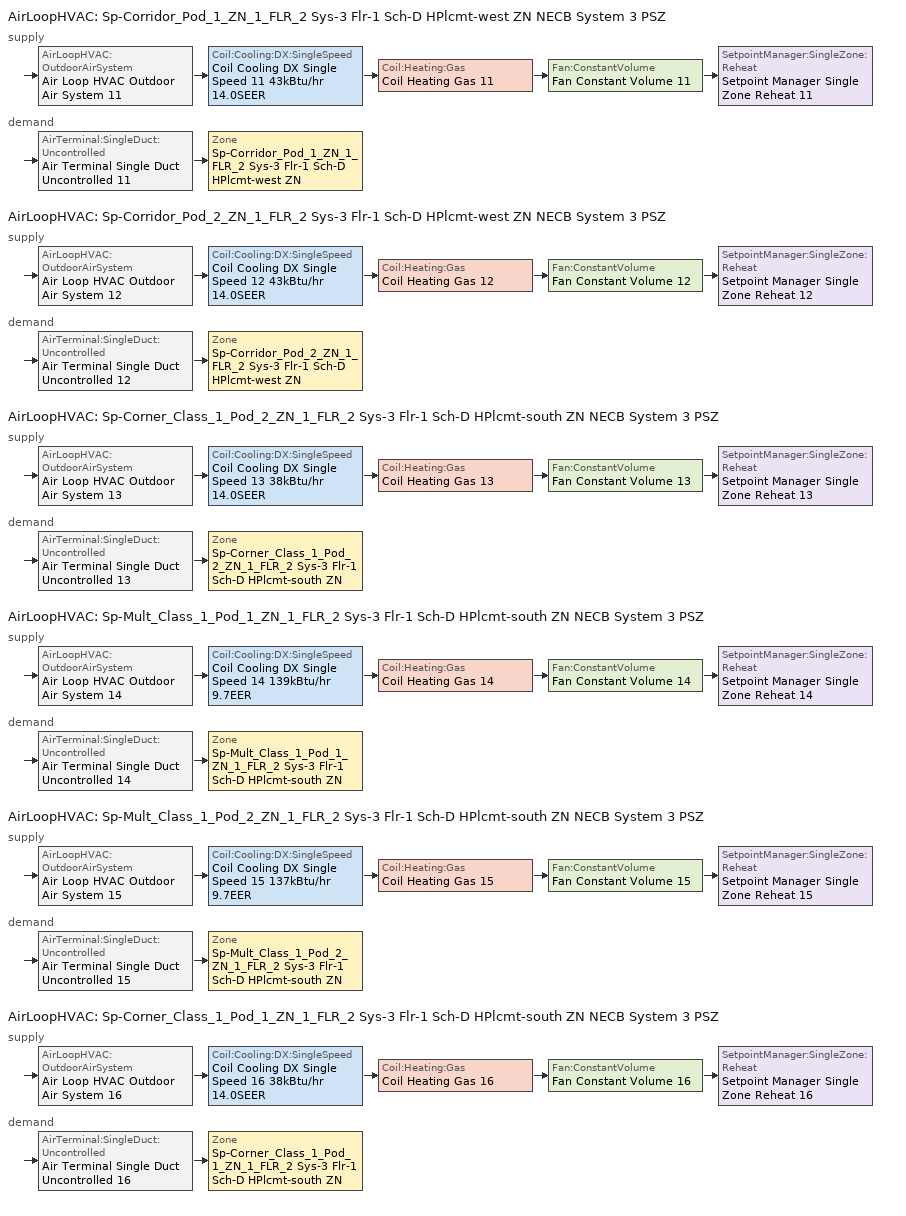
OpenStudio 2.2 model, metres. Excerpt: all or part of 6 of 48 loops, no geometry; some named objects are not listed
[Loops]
AirLoopHVAC 'Sp-Corridor_Pod_1_ZN_1_FLR_2 Sys-3 Flr-1 Sch-D HPlcmt-west ZN NECB System 3 PSZ'
 supply: AirLoopHVAC:OutdoorAirSystem 'Air Loop HVAC Outdoor Air System 11' > Coil:Cooling:DX:SingleSpeed 'Coil Cooling DX Single Speed 11 43kBtu/hr 14.0SEER' > Coil:Heating:Gas 'Coil Heating Gas 11' > Fan:ConstantVolume 'Fan Constant Volume 11' > SetpointManager:SingleZone:Reheat 'Setpoint Manager Single Zone Reheat 11'
 demand: AirTerminal:SingleDuct:Uncontrolled 'Air Terminal Single Duct Uncontrolled 11' > Zone 'Sp-Corridor_Pod_1_ZN_1_FLR_2 Sys-3 Flr-1 Sch-D HPlcmt-west ZN'
AirLoopHVAC 'Sp-Corridor_Pod_2_ZN_1_FLR_2 Sys-3 Flr-1 Sch-D HPlcmt-west ZN NECB System 3 PSZ'
 supply: AirLoopHVAC:OutdoorAirSystem 'Air Loop HVAC Outdoor Air System 12' > Coil:Cooling:DX:SingleSpeed 'Coil Cooling DX Single Speed 12 43kBtu/hr 14.0SEER' > Coil:Heating:Gas 'Coil Heating Gas 12' > Fan:ConstantVolume 'Fan Constant Volume 12' > SetpointManager:SingleZone:Reheat 'Setpoint Manager Single Zone Reheat 12'
 demand: AirTerminal:SingleDuct:Uncontrolled 'Air Terminal Single Duct Uncontrolled 12' > Zone 'Sp-Corridor_Pod_2_ZN_1_FLR_2 Sys-3 Flr-1 Sch-D HPlcmt-west ZN'
AirLoopHVAC 'Sp-Corner_Class_1_Pod_2_ZN_1_FLR_2 Sys-3 Flr-1 Sch-D HPlcmt-south ZN NECB System 3 PSZ'
 supply: AirLoopHVAC:OutdoorAirSystem 'Air Loop HVAC Outdoor Air System 13' > Coil:Cooling:DX:SingleSpeed 'Coil Cooling DX Single Speed 13 38kBtu/hr 14.0SEER' > Coil:Heating:Gas 'Coil Heating Gas 13' > Fan:ConstantVolume 'Fan Constant Volume 13' > SetpointManager:SingleZone:Reheat 'Setpoint Manager Single Zone Reheat 13'
 demand: AirTerminal:SingleDuct:Uncontrolled 'Air Terminal Single Duct Uncontrolled 13' > Zone 'Sp-Corner_Class_1_Pod_2_ZN_1_FLR_2 Sys-3 Flr-1 Sch-D HPlcmt-south ZN'
AirLoopHVAC 'Sp-Mult_Class_1_Pod_1_ZN_1_FLR_2 Sys-3 Flr-1 Sch-D HPlcmt-south ZN NECB System 3 PSZ'
 supply: AirLoopHVAC:OutdoorAirSystem 'Air Loop HVAC Outdoor Air System 14' > Coil:Cooling:DX:SingleSpeed 'Coil Cooling DX Single Speed 14 139kBtu/hr 9.7EER' > Coil:Heating:Gas 'Coil Heating Gas 14' > Fan:ConstantVolume 'Fan Constant Volume 14' > SetpointManager:SingleZone:Reheat 'Setpoint Manager Single Zone Reheat 14'
 demand: AirTerminal:SingleDuct:Uncontrolled 'Air Terminal Single Duct Uncontrolled 14' > Zone 'Sp-Mult_Class_1_Pod_1_ZN_1_FLR_2 Sys-3 Flr-1 Sch-D HPlcmt-south ZN'
AirLoopHVAC 'Sp-Mult_Class_1_Pod_2_ZN_1_FLR_2 Sys-3 Flr-1 Sch-D HPlcmt-south ZN NECB System 3 PSZ'
 supply: AirLoopHVAC:OutdoorAirSystem 'Air Loop HVAC Outdoor Air System 15' > Coil:Cooling:DX:SingleSpeed 'Coil Cooling DX Single Speed 15 137kBtu/hr 9.7EER' > Coil:Heating:Gas 'Coil Heating Gas 15' > Fan:ConstantVolume 'Fan Constant Volume 15' > SetpointManager:SingleZone:Reheat 'Setpoint Manager Single Zone Reheat 15'
 demand: AirTerminal:SingleDuct:Uncontrolled 'Air Terminal Single Duct Uncontrolled 15' > Zone 'Sp-Mult_Class_1_Pod_2_ZN_1_FLR_2 Sys-3 Flr-1 Sch-D HPlcmt-south ZN'
AirLoopHVAC 'Sp-Corner_Class_1_Pod_1_ZN_1_FLR_2 Sys-3 Flr-1 Sch-D HPlcmt-south ZN NECB System 3 PSZ'
 supply: AirLoopHVAC:OutdoorAirSystem 'Air Loop HVAC Outdoor Air System 16' > Coil:Cooling:DX:SingleSpeed 'Coil Cooling DX Single Speed 16 38kBtu/hr 14.0SEER' > Coil:Heating:Gas 'Coil Heating Gas 16' > Fan:ConstantVolume 'Fan Constant Volume 16' > SetpointManager:SingleZone:Reheat 'Setpoint Manager Single Zone Reheat 16'
 demand: AirTerminal:SingleDuct:Uncontrolled 'Air Terminal Single Duct Uncontrolled 16' > Zone 'Sp-Corner_Class_1_Pod_1_ZN_1_FLR_2 Sys-3 Flr-1 Sch-D HPlcmt-south ZN'
[Sizing:Zone] Zone Cooling Design Supply Air Temperature Input Method=SupplyAirTemperature; Zone Cooling Design Supply Air Temperature {C}=13; Zone Cooling Design Supply Air Temperature Difference {deltaC}=11.11; Zone Heating Design Supply Air Temperature Input Method=SupplyAirTemperature; Zone Heating Design Supply Air Temperature {C}=43; Zone Heating Design Supply Air Temperature Difference {deltaC}=11.11; Zone Cooling Design Supply Air Humidity Ratio {kg-H2O/kg-air}=0.0085; Zone Heating Design Supply Air Humidity Ratio {kg-H2O/kg-air}=0.008; Zone Heating Sizing Factor=1.3; Zone Cooling Sizing Factor=1.1; Cooling Design Air Flow Method=DesignDay; Heating Design Air Flow Method=DesignDay; Account for Dedicated Outdoor Air System=No; Dedicated Outdoor Air System Control Strategy=NeutralSupplyAir; Dedicated Outdoor Air Low Setpoint Temperature for Design {C}=autosize; Dedicated Outdoor Air High Setpoint Temperature for Design {C}=autosize
Sp-Corridor_Pod_1_ZN_1_FLR_2 Sys-3 Flr-1 Sch-D HPlcmt-west ZN; Sp-Corridor_Pod_2_ZN_1_FLR_2 Sys-3 Flr-1 Sch-D HPlcmt-west ZN; Sp-Corner_Class_1_Pod_2_ZN_1_FLR_2 Sys-3 Flr-1 Sch-D HPlcmt-south ZN; Sp-Mult_Class_1_Pod_1_ZN_1_FLR_2 Sys-3 Flr-1 Sch-D HPlcmt-south ZN; Sp-Mult_Class_1_Pod_2_ZN_1_FLR_2 Sys-3 Flr-1 Sch-D HPlcmt-south ZN; Sp-Corner_Class_1_Pod_1_ZN_1_FLR_2 Sys-3 Flr-1 Sch-D HPlcmt-south ZN
[Zone equipment]
Sp-Corridor_Pod_1_ZN_1_FLR_2 Sys-3 Flr-1 Sch-D HPlcmt-west ZN: Air Terminal Single Duct Uncontrolled 11, Zone HVAC Baseboard Convective Water 11
Sp-Corridor_Pod_2_ZN_1_FLR_2 Sys-3 Flr-1 Sch-D HPlcmt-west ZN: Air Terminal Single Duct Uncontrolled 12, Zone HVAC Baseboard Convective Water 12
Sp-Corner_Class_1_Pod_2_ZN_1_FLR_2 Sys-3 Flr-1 Sch-D HPlcmt-south ZN: Air Terminal Single Duct Uncontrolled 13, Zone HVAC Baseboard Convective Water 13
Sp-Mult_Class_1_Pod_1_ZN_1_FLR_2 Sys-3 Flr-1 Sch-D HPlcmt-south ZN: Air Terminal Single Duct Uncontrolled 14, Zone HVAC Baseboard Convective Water 14
Sp-Mult_Class_1_Pod_2_ZN_1_FLR_2 Sys-3 Flr-1 Sch-D HPlcmt-south ZN: Air Terminal Single Duct Uncontrolled 15, Zone HVAC Baseboard Convective Water 15
Sp-Corner_Class_1_Pod_1_ZN_1_FLR_2 Sys-3 Flr-1 Sch-D HPlcmt-south ZN: Air Terminal Single Duct Uncontrolled 16, Zone HVAC Baseboard Convective Water 16
[AirLoopHVAC] Design Supply Air Flow Rate {m3/s}=AutoSize
Name | Availability Schedule | Availability Manager
Sp-Corridor_Pod_1_ZN_1_FLR_2 Sys-3 Flr-1 Sch-D HPlcmt-west ZN NECB System 3 PSZ | Sp-Corridor_Pod_1_ZN_1_FLR_2 Sys-3 Flr-1 Sch-D HPlcmt-west ZN NECB System 3 PSZ Occ Sch | Availability Manager Night Cycle 18
Sp-Corridor_Pod_2_ZN_1_FLR_2 Sys-3 Flr-1 Sch-D HPlcmt-west ZN NECB System 3 PSZ | Sp-Corridor_Pod_2_ZN_1_FLR_2 Sys-3 Flr-1 Sch-D HPlcmt-west ZN NECB System 3 PSZ Occ Sch | Availability Manager Night Cycle 20
Sp-Corner_Class_1_Pod_2_ZN_1_FLR_2 Sys-3 Flr-1 Sch-D HPlcmt-south ZN NECB System 3 PSZ | Sp-Corner_Class_1_Pod_2_ZN_1_FLR_2 Sys-3 Flr-1 Sch-D HPlcmt-south ZN NECB System 3 PSZ Occ Sch | Availability Manager Night Cycle 8
Sp-Mult_Class_1_Pod_1_ZN_1_FLR_2 Sys-3 Flr-1 Sch-D HPlcmt-south ZN NECB System 3 PSZ | Sp-Mult_Class_1_Pod_1_ZN_1_FLR_2 Sys-3 Flr-1 Sch-D HPlcmt-south ZN NECB System 3 PSZ Occ Sch | Availability Manager Night Cycle 33
Sp-Mult_Class_1_Pod_2_ZN_1_FLR_2 Sys-3 Flr-1 Sch-D HPlcmt-south ZN NECB System 3 PSZ | Sp-Mult_Class_1_Pod_2_ZN_1_FLR_2 Sys-3 Flr-1 Sch-D HPlcmt-south ZN NECB System 3 PSZ Occ Sch | Availability Manager Night Cycle 35
Sp-Corner_Class_1_Pod_1_ZN_1_FLR_2 Sys-3 Flr-1 Sch-D HPlcmt-south ZN NECB System 3 PSZ | Sp-Corner_Class_1_Pod_1_ZN_1_FLR_2 Sys-3 Flr-1 Sch-D HPlcmt-south ZN NECB System 3 PSZ Occ Sch | Availability Manager Night Cycle 6
[Sizing:System] Type of Load to Size On=Sensible; Design Outdoor Air Flow Rate {m3/s}=Autosize; Minimum System Air Flow Ratio=1; Preheat Design Temperature {C}=7; Preheat Design Humidity Ratio {kg-H2O/kg-Air}=0.008; Precool Design Temperature {C}=13; Precool Design Humidity Ratio {kg-H2O/kg-Air}=0.008; Central Cooling Design Supply Air Temperature {C}=13; Central Heating Design Supply Air Temperature {C}=43; Sizing Option=NonCoincident; 100% Outdoor Air in Cooling=No; 100% Outdoor Air in Heating=No; Central Cooling Design Supply Air Humidity Ratio {kg-H2O/kg-Air}=0.0085; Central Heating Design Supply Air Humidity Ratio {kg-H2O/kg-Air}=0.008; Cooling Design Air Flow Method=DesignDay; Cooling Design Air Flow Rate {m3/s}=0; Heating Design Air Flow Method=DesignDay; Heating Design Air Flow Rate {m3/s}=0; System Outdoor Air Method=ZoneSum; Zone Maximum Outdoor Air Fraction=1; Cooling Supply Air Flow Rate Per Floor Area {m3/s-m2}=0.00996765; Cooling Fraction of Autosized Cooling Supply Air Flow Rate=1; Cooling Supply Air Flow Rate Per Unit Cooling Capacity {m3/s-W}=3.94755e-05; Heating Supply Air Flow Rate Per Floor Area {m3/s-m2}=0.00996765; Heating Fraction of Autosized Heating Supply Air Flow Rate=1; Heating Fraction of Autosized Cooling Supply Air Flow Rate=1; Heating Supply Air Flow Rate Per Unit Heating Capacity {m3/s-W}=3.15882e-05; Cooling Design Capacity Method=CoolingDesignCapacity; Cooling Design Capacity {W}=autosize; Cooling Design Capacity Per Floor Area {W/m2}=234.7; Fraction of Autosized Cooling Design Capacity=1; Heating Design Capacity Method=HeatingDesignCapacity; Heating Design Capacity {W}=autosize; Heating Design Capacity Per Floor Area {W/m2}=157; Fraction of Autosized Heating Design Capacity=1; Central Cooling Capacity Control Method=OnOff
Sp-Corridor_Pod_1_ZN_1_FLR_2 Sys-3 Flr-1 Sch-D HPlcmt-west ZN NECB System 3 PSZ; Sp-Corridor_Pod_2_ZN_1_FLR_2 Sys-3 Flr-1 Sch-D HPlcmt-west ZN NECB System 3 PSZ; Sp-Corner_Class_1_Pod_2_ZN_1_FLR_2 Sys-3 Flr-1 Sch-D HPlcmt-south ZN NECB System 3 PSZ; Sp-Mult_Class_1_Pod_1_ZN_1_FLR_2 Sys-3 Flr-1 Sch-D HPlcmt-south ZN NECB System 3 PSZ; Sp-Mult_Class_1_Pod_2_ZN_1_FLR_2 Sys-3 Flr-1 Sch-D HPlcmt-south ZN NECB System 3 PSZ; Sp-Corner_Class_1_Pod_1_ZN_1_FLR_2 Sys-3 Flr-1 Sch-D HPlcmt-south ZN NECB System 3 PSZ
[Fan:ConstantVolume] Availability Schedule=Always On Discrete; Fan Efficiency=0.39975; Pressure Rise {Pa}=640; Maximum Flow Rate {m3/s}=AutoSize; Motor Efficiency=0.615
Fan Constant Volume 11; Fan Constant Volume 12; Fan Constant Volume 13; Fan Constant Volume 14; Fan Constant Volume 15; Fan Constant Volume 16
[Coil:Heating:Gas] Availability Schedule=Always On Discrete; Gas Burner Efficiency=0.8; Nominal Capacity {W}=AutoSize; Parasitic Electric Load {W}=0; Parasitic Gas Load {W}=0
Coil Heating Gas 11; Coil Heating Gas 12; Coil Heating Gas 13; Coil Heating Gas 14; Coil Heating Gas 15; Coil Heating Gas 16
[Coil:Cooling:DX:SingleSpeed] Availability Schedule=Always On Discrete; Rated Total Cooling Capacity {W}=autosize; Rated Sensible Heat Ratio=autosize; Rated Air Flow Rate {m3/s}=autosize; Rated Evaporator Fan Power Per Volume Flow Rate {W/(m3/s)}=773.3; Condenser Type=AirCooled; Evaporative Condenser Effectiveness=0; Evaporative Condenser Air Flow Rate {m3/s}=Autosize; Evaporative Condenser Pump Rated Power Consumption {W}=Autosize; Crankcase Heater Capacity {W}=0; Maximum Outdoor Dry-Bulb Temperature for Crankcase Heater Operation {C}=0; Basin Heater Capacity {W/K}=0; Basin Heater Setpoint Temperature {C}=10
Name | Rated COP {W/W} | Total Cooling Capacity Function of Temperature Curve | Total Cooling Capacity Function of Flow Fraction Curve | Energy Input Ratio Function of Temperature Curve | Energy Input Ratio Function of Flow Fraction Curve | Part Load Fraction Correlation Curve
Coil Cooling DX Single Speed 11 43kBtu/hr 14.0SEER | 3.8248 | DXCOOL-NECB2011-REF-CAPFT 2 | DXCOOL-NECB2011-REF-CAPFFLOW 2 | DXCOOL-NECB2011-REF-COOLEIRFT 2 | DXCOOL-NECB2011-REF-COOLEIRFFLOW 2 | DXCOOL-NECB2011-REF-COOLPLFFPLR 2
Coil Cooling DX Single Speed 12 43kBtu/hr 14.0SEER | 3.8248 | DXCOOL-NECB2011-REF-CAPFT 3 | DXCOOL-NECB2011-REF-CAPFFLOW 3 | DXCOOL-NECB2011-REF-COOLEIRFT 3 | DXCOOL-NECB2011-REF-COOLEIRFFLOW 3 | DXCOOL-NECB2011-REF-COOLPLFFPLR 3
Coil Cooling DX Single Speed 13 38kBtu/hr 14.0SEER | 3.8248 | DXCOOL-NECB2011-REF-CAPFT 4 | DXCOOL-NECB2011-REF-CAPFFLOW 4 | DXCOOL-NECB2011-REF-COOLEIRFT 4 | DXCOOL-NECB2011-REF-COOLEIRFFLOW 4 | DXCOOL-NECB2011-REF-COOLPLFFPLR 4
Coil Cooling DX Single Speed 14 139kBtu/hr 9.7EER | 3.38424 | DXCOOL-NECB2011-REF-CAPFT 5 | DXCOOL-NECB2011-REF-CAPFFLOW 5 | DXCOOL-NECB2011-REF-COOLEIRFT 5 | DXCOOL-NECB2011-REF-COOLEIRFFLOW 5 | DXCOOL-NECB2011-REF-COOLPLFFPLR 5
Coil Cooling DX Single Speed 15 137kBtu/hr 9.7EER | 3.38272 | DXCOOL-NECB2011-REF-CAPFT 6 | DXCOOL-NECB2011-REF-CAPFFLOW 6 | DXCOOL-NECB2011-REF-COOLEIRFT 6 | DXCOOL-NECB2011-REF-COOLEIRFFLOW 6 | DXCOOL-NECB2011-REF-COOLPLFFPLR 6
Coil Cooling DX Single Speed 16 38kBtu/hr 14.0SEER | 3.8248 | DXCOOL-NECB2011-REF-CAPFT 7 | DXCOOL-NECB2011-REF-CAPFFLOW 7 | DXCOOL-NECB2011-REF-COOLEIRFT 7 | DXCOOL-NECB2011-REF-COOLEIRFFLOW 7 | DXCOOL-NECB2011-REF-COOLPLFFPLR 7
[Controller:OutdoorAir] Minimum Outdoor Air Flow Rate {m3/s}=0; Maximum Outdoor Air Flow Rate {m3/s}=Autosize; Economizer Control Action Type=ModulateFlow; Lockout Type=NoLockout; Minimum Limit Type=FixedMinimum; High Humidity Control=No; Heat Recovery Bypass Control Type=BypassWhenWithinEconomizerLimits
Name | Economizer Control Type | Economizer Maximum Limit Dry-Bulb Temperature {C} | Economizer Maximum Limit Enthalpy {J/kg} | Economizer Minimum Limit Dry-Bulb Temperature {C} | Minimum Outdoor Air Schedule | Controller Mechanical Ventilation
Controller Outdoor Air 11 | NoEconomizer | 28 | 64000 | -100 | Sp-Corridor_Pod_1_ZN_1_FLR_2 Sys-3 Flr-1 Sch-D HPlcmt-west ZN NECB System 3 PSZ Occ Sch | Controller Mechanical Ventilation 11
Controller Outdoor Air 12 | NoEconomizer | 28 | 64000 | -100 | Sp-Corridor_Pod_2_ZN_1_FLR_2 Sys-3 Flr-1 Sch-D HPlcmt-west ZN NECB System 3 PSZ Occ Sch | Controller Mechanical Ventilation 12
Controller Outdoor Air 13 | NoEconomizer | 28 | 64000 | -100 | Sp-Corner_Class_1_Pod_2_ZN_1_FLR_2 Sys-3 Flr-1 Sch-D HPlcmt-south ZN NECB System 3 PSZ Occ Sch | Controller Mechanical Ventilation 13
Controller Outdoor Air 14 | DifferentialEnthalpy |  |  |  | Sp-Mult_Class_1_Pod_1_ZN_1_FLR_2 Sys-3 Flr-1 Sch-D HPlcmt-south ZN NECB System 3 PSZ Occ Sch | Controller Mechanical Ventilation 14
Controller Outdoor Air 15 | DifferentialEnthalpy |  |  |  | Sp-Mult_Class_1_Pod_2_ZN_1_FLR_2 Sys-3 Flr-1 Sch-D HPlcmt-south ZN NECB System 3 PSZ Occ Sch | Controller Mechanical Ventilation 15
Controller Outdoor Air 16 | NoEconomizer | 28 | 64000 | -100 | Sp-Corner_Class_1_Pod_1_ZN_1_FLR_2 Sys-3 Flr-1 Sch-D HPlcmt-south ZN NECB System 3 PSZ Occ Sch | Controller Mechanical Ventilation 16
[Controller:MechanicalVentilation] Availability Schedule=Always On Discrete; System Outdoor Air Method=ZoneSum
Controller Mechanical Ventilation 11; Controller Mechanical Ventilation 12; Controller Mechanical Ventilation 13; Controller Mechanical Ventilation 14; Controller Mechanical Ventilation 15; Controller Mechanical Ventilation 16
[AirLoopHVAC:OutdoorAirSystem]
Name | Controller
Air Loop HVAC Outdoor Air System 11 | Controller Outdoor Air 11
Air Loop HVAC Outdoor Air System 12 | Controller Outdoor Air 12
Air Loop HVAC Outdoor Air System 13 | Controller Outdoor Air 13
Air Loop HVAC Outdoor Air System 14 | Controller Outdoor Air 14
Air Loop HVAC Outdoor Air System 15 | Controller Outdoor Air 15
Air Loop HVAC Outdoor Air System 16 | Controller Outdoor Air 16
[SetpointManager:SingleZone:Reheat] Minimum Supply Air Temperature {C}=13; Maximum Supply Air Temperature {C}=43
Name | Control Zone
Setpoint Manager Single Zone Reheat 11 | Sp-Corridor_Pod_1_ZN_1_FLR_2 Sys-3 Flr-1 Sch-D HPlcmt-west ZN
Setpoint Manager Single Zone Reheat 12 | Sp-Corridor_Pod_2_ZN_1_FLR_2 Sys-3 Flr-1 Sch-D HPlcmt-west ZN
Setpoint Manager Single Zone Reheat 13 | Sp-Corner_Class_1_Pod_2_ZN_1_FLR_2 Sys-3 Flr-1 Sch-D HPlcmt-south ZN
Setpoint Manager Single Zone Reheat 14 | Sp-Mult_Class_1_Pod_1_ZN_1_FLR_2 Sys-3 Flr-1 Sch-D HPlcmt-south ZN
Setpoint Manager Single Zone Reheat 15 | Sp-Mult_Class_1_Pod_2_ZN_1_FLR_2 Sys-3 Flr-1 Sch-D HPlcmt-south ZN
Setpoint Manager Single Zone Reheat 16 | Sp-Corner_Class_1_Pod_1_ZN_1_FLR_2 Sys-3 Flr-1 Sch-D HPlcmt-south ZN
[AirTerminal:SingleDuct:Uncontrolled] Availability Schedule=Always On Discrete; Maximum Air Flow Rate {m3/s}=AutoSize
Air Terminal Single Duct Uncontrolled 11; Air Terminal Single Duct Uncontrolled 12; Air Terminal Single Duct Uncontrolled 13; Air Terminal Single Duct Uncontrolled 14; Air Terminal Single Duct Uncontrolled 15; Air Terminal Single Duct Uncontrolled 16
[AvailabilityManager:NightCycle] Control Type=CycleOnAny; Thermostat Tolerance {deltaC}=1; Cycling Run Time {s}=3600
Availability Manager Night Cycle 6; Availability Manager Night Cycle 8; Availability Manager Night Cycle 18; Availability Manager Night Cycle 20; Availability Manager Night Cycle 33; Availability Manager Night Cycle 35
[Schedule:Ruleset]
Name | Default Day Schedule | Summer Design Day Schedule | Winter Design Day Schedule
Sp-Corner_Class_1_Pod_1_ZN_1_FLR_2 Sys-3 Flr-1 Sch-D HPlcmt-south ZN NECB System 3 PSZ Occ Sch | Sp-Corner_Class_1_Pod_1_ZN_1_FLR_2 Sys-3 Flr-1 Sch-D HPlcmt-south ZN NECB System 3 PSZ Occ Sch Default | Sp-Corner_Class_1_Pod_1_ZN_1_FLR_2 Sys-3 Flr-1 Sch-D HPlcmt-south ZN NECB System 3 PSZ Occ Sch Summer Design Day | Sp-Corner_Class_1_Pod_1_ZN_1_FLR_2 Sys-3 Flr-1 Sch-D HPlcmt-south ZN NECB System 3 PSZ Occ Sch Winter Design Day
Sp-Corner_Class_1_Pod_2_ZN_1_FLR_2 Sys-3 Flr-1 Sch-D HPlcmt-south ZN NECB System 3 PSZ Occ Sch | Sp-Corner_Class_1_Pod_2_ZN_1_FLR_2 Sys-3 Flr-1 Sch-D HPlcmt-south ZN NECB System 3 PSZ Occ Sch Default | Sp-Corner_Class_1_Pod_2_ZN_1_FLR_2 Sys-3 Flr-1 Sch-D HPlcmt-south ZN NECB System 3 PSZ Occ Sch Summer Design Day | Sp-Corner_Class_1_Pod_2_ZN_1_FLR_2 Sys-3 Flr-1 Sch-D HPlcmt-south ZN NECB System 3 PSZ Occ Sch Winter Design Day
Sp-Corridor_Pod_1_ZN_1_FLR_2 Sys-3 Flr-1 Sch-D HPlcmt-west ZN NECB System 3 PSZ Occ Sch | Sp-Corridor_Pod_1_ZN_1_FLR_2 Sys-3 Flr-1 Sch-D HPlcmt-west ZN NECB System 3 PSZ Occ Sch Default | Sp-Corridor_Pod_1_ZN_1_FLR_2 Sys-3 Flr-1 Sch-D HPlcmt-west ZN NECB System 3 PSZ Occ Sch Summer Design Day | Sp-Corridor_Pod_1_ZN_1_FLR_2 Sys-3 Flr-1 Sch-D HPlcmt-west ZN NECB System 3 PSZ Occ Sch Winter Design Day
Sp-Corridor_Pod_2_ZN_1_FLR_2 Sys-3 Flr-1 Sch-D HPlcmt-west ZN NECB System 3 PSZ Occ Sch | Sp-Corridor_Pod_2_ZN_1_FLR_2 Sys-3 Flr-1 Sch-D HPlcmt-west ZN NECB System 3 PSZ Occ Sch Default | Sp-Corridor_Pod_2_ZN_1_FLR_2 Sys-3 Flr-1 Sch-D HPlcmt-west ZN NECB System 3 PSZ Occ Sch Summer Design Day | Sp-Corridor_Pod_2_ZN_1_FLR_2 Sys-3 Flr-1 Sch-D HPlcmt-west ZN NECB System 3 PSZ Occ Sch Winter Design Day
Sp-Mult_Class_1_Pod_1_ZN_1_FLR_2 Sys-3 Flr-1 Sch-D HPlcmt-south ZN NECB System 3 PSZ Occ Sch | Sp-Mult_Class_1_Pod_1_ZN_1_FLR_2 Sys-3 Flr-1 Sch-D HPlcmt-south ZN NECB System 3 PSZ Occ Sch Default | Sp-Mult_Class_1_Pod_1_ZN_1_FLR_2 Sys-3 Flr-1 Sch-D HPlcmt-south ZN NECB System 3 PSZ Occ Sch Summer Design Day | Sp-Mult_Class_1_Pod_1_ZN_1_FLR_2 Sys-3 Flr-1 Sch-D HPlcmt-south ZN NECB System 3 PSZ Occ Sch Winter Design Day
Sp-Mult_Class_1_Pod_2_ZN_1_FLR_2 Sys-3 Flr-1 Sch-D HPlcmt-south ZN NECB System 3 PSZ Occ Sch | Sp-Mult_Class_1_Pod_2_ZN_1_FLR_2 Sys-3 Flr-1 Sch-D HPlcmt-south ZN NECB System 3 PSZ Occ Sch Default | Sp-Mult_Class_1_Pod_2_ZN_1_FLR_2 Sys-3 Flr-1 Sch-D HPlcmt-south ZN NECB System 3 PSZ Occ Sch Summer Design Day | Sp-Mult_Class_1_Pod_2_ZN_1_FLR_2 Sys-3 Flr-1 Sch-D HPlcmt-south ZN NECB System 3 PSZ Occ Sch Winter Design Day
[Schedule:Day]
Sp-Corner_Class_1_Pod_1_ZN_1_FLR_2 Sys-3 Flr-1 Sch-D HPlcmt-south ZN NECB System 3 PSZ Occ Sch Default; Sp-Corner_Class_1_Pod_1_ZN_1_FLR_2 Sys-3 Flr-1 Sch-D HPlcmt-south ZN NECB System 3 PSZ Occ Sch Winter Design Day; Sp-Corner_Class_1_Pod_1_ZN_1_FLR_2 Sys-3 Flr-1 Sch-D HPlcmt-south ZN NECB System 3 PSZ Occ Sch Summer Design Day; Sp-Corner_Class_1_Pod_2_ZN_1_FLR_2 Sys-3 Flr-1 Sch-D HPlcmt-south ZN NECB System 3 PSZ Occ Sch Default; Sp-Corner_Class_1_Pod_2_ZN_1_FLR_2 Sys-3 Flr-1 Sch-D HPlcmt-south ZN NECB System 3 PSZ Occ Sch Winter Design Day; Sp-Corner_Class_1_Pod_2_ZN_1_FLR_2 Sys-3 Flr-1 Sch-D HPlcmt-south ZN NECB System 3 PSZ Occ Sch Summer Design Day; Sp-Corridor_Pod_1_ZN_1_FLR_2 Sys-3 Flr-1 Sch-D HPlcmt-west ZN NECB System 3 PSZ Occ Sch Default; Sp-Corridor_Pod_1_ZN_1_FLR_2 Sys-3 Flr-1 Sch-D HPlcmt-west ZN NECB System 3 PSZ Occ Sch Winter Design Day; Sp-Corridor_Pod_1_ZN_1_FLR_2 Sys-3 Flr-1 Sch-D HPlcmt-west ZN NECB System 3 PSZ Occ Sch Summer Design Day; Sp-Corridor_Pod_2_ZN_1_FLR_2 Sys-3 Flr-1 Sch-D HPlcmt-west ZN NECB System 3 PSZ Occ Sch Default; Sp-Corridor_Pod_2_ZN_1_FLR_2 Sys-3 Flr-1 Sch-D HPlcmt-west ZN NECB System 3 PSZ Occ Sch Winter Design Day; Sp-Corridor_Pod_2_ZN_1_FLR_2 Sys-3 Flr-1 Sch-D HPlcmt-west ZN NECB System 3 PSZ Occ Sch Summer Design Day; Sp-Mult_Class_1_Pod_1_ZN_1_FLR_2 Sys-3 Flr-1 Sch-D HPlcmt-south ZN NECB System 3 PSZ Occ Sch Default; Sp-Mult_Class_1_Pod_1_ZN_1_FLR_2 Sys-3 Flr-1 Sch-D HPlcmt-south ZN NECB System 3 PSZ Occ Sch Winter Design Day; Sp-Mult_Class_1_Pod_1_ZN_1_FLR_2 Sys-3 Flr-1 Sch-D HPlcmt-south ZN NECB System 3 PSZ Occ Sch Summer Design Day; Sp-Mult_Class_1_Pod_2_ZN_1_FLR_2 Sys-3 Flr-1 Sch-D HPlcmt-south ZN NECB System 3 PSZ Occ Sch Default; Sp-Mult_Class_1_Pod_2_ZN_1_FLR_2 Sys-3 Flr-1 Sch-D HPlcmt-south ZN NECB System 3 PSZ Occ Sch Winter Design Day; Sp-Mult_Class_1_Pod_2_ZN_1_FLR_2 Sys-3 Flr-1 Sch-D HPlcmt-south ZN NECB System 3 PSZ Occ Sch Summer Design Day: 24, 0, 1
Sp-Corner_Class_1_Pod_1_ZN_1_FLR_2 Sys-3 Flr-1 Sch-D HPlcmt-south ZN NECB System 3 PSZ Occ Sch Monday; Sp-Corner_Class_1_Pod_1_ZN_1_FLR_2 Sys-3 Flr-1 Sch-D HPlcmt-south ZN NECB System 3 PSZ Occ Sch Tuesday; Sp-Corner_Class_1_Pod_1_ZN_1_FLR_2 Sys-3 Flr-1 Sch-D HPlcmt-south ZN NECB System 3 PSZ Occ Sch Wednesday; Sp-Corner_Class_1_Pod_1_ZN_1_FLR_2 Sys-3 Flr-1 Sch-D HPlcmt-south ZN NECB System 3 PSZ Occ Sch Thursday; Sp-Corner_Class_1_Pod_1_ZN_1_FLR_2 Sys-3 Flr-1 Sch-D HPlcmt-south ZN NECB System 3 PSZ Occ Sch Friday; Sp-Corner_Class_1_Pod_2_ZN_1_FLR_2 Sys-3 Flr-1 Sch-D HPlcmt-south ZN NECB System 3 PSZ Occ Sch Monday; Sp-Corner_Class_1_Pod_2_ZN_1_FLR_2 Sys-3 Flr-1 Sch-D HPlcmt-south ZN NECB System 3 PSZ Occ Sch Tuesday; Sp-Corner_Class_1_Pod_2_ZN_1_FLR_2 Sys-3 Flr-1 Sch-D HPlcmt-south ZN NECB System 3 PSZ Occ Sch Wednesday; Sp-Corner_Class_1_Pod_2_ZN_1_FLR_2 Sys-3 Flr-1 Sch-D HPlcmt-south ZN NECB System 3 PSZ Occ Sch Thursday; Sp-Corner_Class_1_Pod_2_ZN_1_FLR_2 Sys-3 Flr-1 Sch-D HPlcmt-south ZN NECB System 3 PSZ Occ Sch Friday; Sp-Corridor_Pod_1_ZN_1_FLR_2 Sys-3 Flr-1 Sch-D HPlcmt-west ZN NECB System 3 PSZ Occ Sch Monday; Sp-Corridor_Pod_1_ZN_1_FLR_2 Sys-3 Flr-1 Sch-D HPlcmt-west ZN NECB System 3 PSZ Occ Sch Tuesday; Sp-Corridor_Pod_1_ZN_1_FLR_2 Sys-3 Flr-1 Sch-D HPlcmt-west ZN NECB System 3 PSZ Occ Sch Wednesday; Sp-Corridor_Pod_1_ZN_1_FLR_2 Sys-3 Flr-1 Sch-D HPlcmt-west ZN NECB System 3 PSZ Occ Sch Thursday; Sp-Corridor_Pod_1_ZN_1_FLR_2 Sys-3 Flr-1 Sch-D HPlcmt-west ZN NECB System 3 PSZ Occ Sch Friday; Sp-Corridor_Pod_2_ZN_1_FLR_2 Sys-3 Flr-1 Sch-D HPlcmt-west ZN NECB System 3 PSZ Occ Sch Monday; Sp-Corridor_Pod_2_ZN_1_FLR_2 Sys-3 Flr-1 Sch-D HPlcmt-west ZN NECB System 3 PSZ Occ Sch Tuesday; Sp-Corridor_Pod_2_ZN_1_FLR_2 Sys-3 Flr-1 Sch-D HPlcmt-west ZN NECB System 3 PSZ Occ Sch Wednesday; Sp-Corridor_Pod_2_ZN_1_FLR_2 Sys-3 Flr-1 Sch-D HPlcmt-west ZN NECB System 3 PSZ Occ Sch Thursday; Sp-Corridor_Pod_2_ZN_1_FLR_2 Sys-3 Flr-1 Sch-D HPlcmt-west ZN NECB System 3 PSZ Occ Sch Friday; Sp-Mult_Class_1_Pod_1_ZN_1_FLR_2 Sys-3 Flr-1 Sch-D HPlcmt-south ZN NECB System 3 PSZ Occ Sch Monday; Sp-Mult_Class_1_Pod_1_ZN_1_FLR_2 Sys-3 Flr-1 Sch-D HPlcmt-south ZN NECB System 3 PSZ Occ Sch Tuesday; Sp-Mult_Class_1_Pod_1_ZN_1_FLR_2 Sys-3 Flr-1 Sch-D HPlcmt-south ZN NECB System 3 PSZ Occ Sch Wednesday; Sp-Mult_Class_1_Pod_1_ZN_1_FLR_2 Sys-3 Flr-1 Sch-D HPlcmt-south ZN NECB System 3 PSZ Occ Sch Thursday; Sp-Mult_Class_1_Pod_1_ZN_1_FLR_2 Sys-3 Flr-1 Sch-D HPlcmt-south ZN NECB System 3 PSZ Occ Sch Friday; Sp-Mult_Class_1_Pod_2_ZN_1_FLR_2 Sys-3 Flr-1 Sch-D HPlcmt-south ZN NECB System 3 PSZ Occ Sch Monday; Sp-Mult_Class_1_Pod_2_ZN_1_FLR_2 Sys-3 Flr-1 Sch-D HPlcmt-south ZN NECB System 3 PSZ Occ Sch Tuesday; Sp-Mult_Class_1_Pod_2_ZN_1_FLR_2 Sys-3 Flr-1 Sch-D HPlcmt-south ZN NECB System 3 PSZ Occ Sch Wednesday; Sp-Mult_Class_1_Pod_2_ZN_1_FLR_2 Sys-3 Flr-1 Sch-D HPlcmt-south ZN NECB System 3 PSZ Occ Sch Thursday; Sp-Mult_Class_1_Pod_2_ZN_1_FLR_2 Sys-3 Flr-1 Sch-D HPlcmt-south ZN NECB System 3 PSZ Occ Sch Friday: 9, 0, 0, 18, 0, 1, 19, 0, 0, 22, 0, 1, 24, 0, 0
Sp-Corner_Class_1_Pod_1_ZN_1_FLR_2 Sys-3 Flr-1 Sch-D HPlcmt-south ZN NECB System 3 PSZ Occ Sch Saturday; Sp-Corner_Class_1_Pod_1_ZN_1_FLR_2 Sys-3 Flr-1 Sch-D HPlcmt-south ZN NECB System 3 PSZ Occ Sch Sunday; Sp-Corner_Class_1_Pod_2_ZN_1_FLR_2 Sys-3 Flr-1 Sch-D HPlcmt-south ZN NECB System 3 PSZ Occ Sch Saturday; Sp-Corner_Class_1_Pod_2_ZN_1_FLR_2 Sys-3 Flr-1 Sch-D HPlcmt-south ZN NECB System 3 PSZ Occ Sch Sunday; Sp-Corridor_Pod_1_ZN_1_FLR_2 Sys-3 Flr-1 Sch-D HPlcmt-west ZN NECB System 3 PSZ Occ Sch Saturday; Sp-Corridor_Pod_1_ZN_1_FLR_2 Sys-3 Flr-1 Sch-D HPlcmt-west ZN NECB System 3 PSZ Occ Sch Sunday; Sp-Corridor_Pod_2_ZN_1_FLR_2 Sys-3 Flr-1 Sch-D HPlcmt-west ZN NECB System 3 PSZ Occ Sch Saturday; Sp-Corridor_Pod_2_ZN_1_FLR_2 Sys-3 Flr-1 Sch-D HPlcmt-west ZN NECB System 3 PSZ Occ Sch Sunday; Sp-Mult_Class_1_Pod_1_ZN_1_FLR_2 Sys-3 Flr-1 Sch-D HPlcmt-south ZN NECB System 3 PSZ Occ Sch Saturday; Sp-Mult_Class_1_Pod_1_ZN_1_FLR_2 Sys-3 Flr-1 Sch-D HPlcmt-south ZN NECB System 3 PSZ Occ Sch Sunday; Sp-Mult_Class_1_Pod_2_ZN_1_FLR_2 Sys-3 Flr-1 Sch-D HPlcmt-south ZN NECB System 3 PSZ Occ Sch Saturday; Sp-Mult_Class_1_Pod_2_ZN_1_FLR_2 Sys-3 Flr-1 Sch-D HPlcmt-south ZN NECB System 3 PSZ Occ Sch Sunday: 24, 0, 0
[Schedule:Rule] Date Specification Type=DateRange; Start Month=1; Start Day=1; End Month=12
Name | Schedule Ruleset | Rule Order | Day Schedule | Apply Monday | End Day | Apply Tuesday | Apply Wednesday | Apply Thursday | Apply Friday | Apply Saturday | Apply Sunday
Sp-Corner_Class_1_Pod_1_ZN_1_FLR_2 Sys-3 Flr-1 Sch-D HPlcmt-south ZN NECB System 3 PSZ Occ Sch Monday Rule | Sp-Corner_Class_1_Pod_1_ZN_1_FLR_2 Sys-3 Flr-1 Sch-D HPlcmt-south ZN NECB System 3 PSZ Occ Sch | 6 | Sp-Corner_Class_1_Pod_1_ZN_1_FLR_2 Sys-3 Flr-1 Sch-D HPlcmt-south ZN NECB System 3 PSZ Occ Sch Monday | Yes | 25
Sp-Corner_Class_1_Pod_1_ZN_1_FLR_2 Sys-3 Flr-1 Sch-D HPlcmt-south ZN NECB System 3 PSZ Occ Sch Tuesday Rule | Sp-Corner_Class_1_Pod_1_ZN_1_FLR_2 Sys-3 Flr-1 Sch-D HPlcmt-south ZN NECB System 3 PSZ Occ Sch | 5 | Sp-Corner_Class_1_Pod_1_ZN_1_FLR_2 Sys-3 Flr-1 Sch-D HPlcmt-south ZN NECB System 3 PSZ Occ Sch Tuesday |  | 26 | Yes
Sp-Corner_Class_1_Pod_1_ZN_1_FLR_2 Sys-3 Flr-1 Sch-D HPlcmt-south ZN NECB System 3 PSZ Occ Sch Wednesday Rule | Sp-Corner_Class_1_Pod_1_ZN_1_FLR_2 Sys-3 Flr-1 Sch-D HPlcmt-south ZN NECB System 3 PSZ Occ Sch | 4 | Sp-Corner_Class_1_Pod_1_ZN_1_FLR_2 Sys-3 Flr-1 Sch-D HPlcmt-south ZN NECB System 3 PSZ Occ Sch Wednesday |  | 27 |  | Yes
Sp-Corner_Class_1_Pod_1_ZN_1_FLR_2 Sys-3 Flr-1 Sch-D HPlcmt-south ZN NECB System 3 PSZ Occ Sch Thursday Rule | Sp-Corner_Class_1_Pod_1_ZN_1_FLR_2 Sys-3 Flr-1 Sch-D HPlcmt-south ZN NECB System 3 PSZ Occ Sch | 3 | Sp-Corner_Class_1_Pod_1_ZN_1_FLR_2 Sys-3 Flr-1 Sch-D HPlcmt-south ZN NECB System 3 PSZ Occ Sch Thursday |  | 28 |  |  | Yes
Sp-Corner_Class_1_Pod_1_ZN_1_FLR_2 Sys-3 Flr-1 Sch-D HPlcmt-south ZN NECB System 3 PSZ Occ Sch Friday Rule | Sp-Corner_Class_1_Pod_1_ZN_1_FLR_2 Sys-3 Flr-1 Sch-D HPlcmt-south ZN NECB System 3 PSZ Occ Sch | 2 | Sp-Corner_Class_1_Pod_1_ZN_1_FLR_2 Sys-3 Flr-1 Sch-D HPlcmt-south ZN NECB System 3 PSZ Occ Sch Friday |  | 29 |  |  |  | Yes
Sp-Corner_Class_1_Pod_1_ZN_1_FLR_2 Sys-3 Flr-1 Sch-D HPlcmt-south ZN NECB System 3 PSZ Occ Sch Saturday Rule | Sp-Corner_Class_1_Pod_1_ZN_1_FLR_2 Sys-3 Flr-1 Sch-D HPlcmt-south ZN NECB System 3 PSZ Occ Sch | 1 | Sp-Corner_Class_1_Pod_1_ZN_1_FLR_2 Sys-3 Flr-1 Sch-D HPlcmt-south ZN NECB System 3 PSZ Occ Sch Saturday |  | 30 |  |  |  |  | Yes
Sp-Corner_Class_1_Pod_1_ZN_1_FLR_2 Sys-3 Flr-1 Sch-D HPlcmt-south ZN NECB System 3 PSZ Occ Sch Sunday Rule | Sp-Corner_Class_1_Pod_1_ZN_1_FLR_2 Sys-3 Flr-1 Sch-D HPlcmt-south ZN NECB System 3 PSZ Occ Sch | 0 | Sp-Corner_Class_1_Pod_1_ZN_1_FLR_2 Sys-3 Flr-1 Sch-D HPlcmt-south ZN NECB System 3 PSZ Occ Sch Sunday |  | 31 |  |  |  |  |  | Yes
Sp-Corner_Class_1_Pod_2_ZN_1_FLR_2 Sys-3 Flr-1 Sch-D HPlcmt-south ZN NECB System 3 PSZ Occ Sch Monday Rule | Sp-Corner_Class_1_Pod_2_ZN_1_FLR_2 Sys-3 Flr-1 Sch-D HPlcmt-south ZN NECB System 3 PSZ Occ Sch | 6 | Sp-Corner_Class_1_Pod_2_ZN_1_FLR_2 Sys-3 Flr-1 Sch-D HPlcmt-south ZN NECB System 3 PSZ Occ Sch Monday | Yes | 25
Sp-Corner_Class_1_Pod_2_ZN_1_FLR_2 Sys-3 Flr-1 Sch-D HPlcmt-south ZN NECB System 3 PSZ Occ Sch Tuesday Rule | Sp-Corner_Class_1_Pod_2_ZN_1_FLR_2 Sys-3 Flr-1 Sch-D HPlcmt-south ZN NECB System 3 PSZ Occ Sch | 5 | Sp-Corner_Class_1_Pod_2_ZN_1_FLR_2 Sys-3 Flr-1 Sch-D HPlcmt-south ZN NECB System 3 PSZ Occ Sch Tuesday |  | 26 | Yes
Sp-Corner_Class_1_Pod_2_ZN_1_FLR_2 Sys-3 Flr-1 Sch-D HPlcmt-south ZN NECB System 3 PSZ Occ Sch Wednesday Rule | Sp-Corner_Class_1_Pod_2_ZN_1_FLR_2 Sys-3 Flr-1 Sch-D HPlcmt-south ZN NECB System 3 PSZ Occ Sch | 4 | Sp-Corner_Class_1_Pod_2_ZN_1_FLR_2 Sys-3 Flr-1 Sch-D HPlcmt-south ZN NECB System 3 PSZ Occ Sch Wednesday |  | 27 |  | Yes
Sp-Corner_Class_1_Pod_2_ZN_1_FLR_2 Sys-3 Flr-1 Sch-D HPlcmt-south ZN NECB System 3 PSZ Occ Sch Thursday Rule | Sp-Corner_Class_1_Pod_2_ZN_1_FLR_2 Sys-3 Flr-1 Sch-D HPlcmt-south ZN NECB System 3 PSZ Occ Sch | 3 | Sp-Corner_Class_1_Pod_2_ZN_1_FLR_2 Sys-3 Flr-1 Sch-D HPlcmt-south ZN NECB System 3 PSZ Occ Sch Thursday |  | 28 |  |  | Yes
Sp-Corner_Class_1_Pod_2_ZN_1_FLR_2 Sys-3 Flr-1 Sch-D HPlcmt-south ZN NECB System 3 PSZ Occ Sch Friday Rule | Sp-Corner_Class_1_Pod_2_ZN_1_FLR_2 Sys-3 Flr-1 Sch-D HPlcmt-south ZN NECB System 3 PSZ Occ Sch | 2 | Sp-Corner_Class_1_Pod_2_ZN_1_FLR_2 Sys-3 Flr-1 Sch-D HPlcmt-south ZN NECB System 3 PSZ Occ Sch Friday |  | 29 |  |  |  | Yes
Sp-Corner_Class_1_Pod_2_ZN_1_FLR_2 Sys-3 Flr-1 Sch-D HPlcmt-south ZN NECB System 3 PSZ Occ Sch Saturday Rule | Sp-Corner_Class_1_Pod_2_ZN_1_FLR_2 Sys-3 Flr-1 Sch-D HPlcmt-south ZN NECB System 3 PSZ Occ Sch | 1 | Sp-Corner_Class_1_Pod_2_ZN_1_FLR_2 Sys-3 Flr-1 Sch-D HPlcmt-south ZN NECB System 3 PSZ Occ Sch Saturday |  | 30 |  |  |  |  | Yes
Sp-Corner_Class_1_Pod_2_ZN_1_FLR_2 Sys-3 Flr-1 Sch-D HPlcmt-south ZN NECB System 3 PSZ Occ Sch Sunday Rule | Sp-Corner_Class_1_Pod_2_ZN_1_FLR_2 Sys-3 Flr-1 Sch-D HPlcmt-south ZN NECB System 3 PSZ Occ Sch | 0 | Sp-Corner_Class_1_Pod_2_ZN_1_FLR_2 Sys-3 Flr-1 Sch-D HPlcmt-south ZN NECB System 3 PSZ Occ Sch Sunday |  | 31 |  |  |  |  |  | Yes
Sp-Corridor_Pod_1_ZN_1_FLR_2 Sys-3 Flr-1 Sch-D HPlcmt-west ZN NECB System 3 PSZ Occ Sch Monday Rule | Sp-Corridor_Pod_1_ZN_1_FLR_2 Sys-3 Flr-1 Sch-D HPlcmt-west ZN NECB System 3 PSZ Occ Sch | 6 | Sp-Corridor_Pod_1_ZN_1_FLR_2 Sys-3 Flr-1 Sch-D HPlcmt-west ZN NECB System 3 PSZ Occ Sch Monday | Yes | 25
Sp-Corridor_Pod_1_ZN_1_FLR_2 Sys-3 Flr-1 Sch-D HPlcmt-west ZN NECB System 3 PSZ Occ Sch Tuesday Rule | Sp-Corridor_Pod_1_ZN_1_FLR_2 Sys-3 Flr-1 Sch-D HPlcmt-west ZN NECB System 3 PSZ Occ Sch | 5 | Sp-Corridor_Pod_1_ZN_1_FLR_2 Sys-3 Flr-1 Sch-D HPlcmt-west ZN NECB System 3 PSZ Occ Sch Tuesday |  | 26 | Yes
Sp-Corridor_Pod_1_ZN_1_FLR_2 Sys-3 Flr-1 Sch-D HPlcmt-west ZN NECB System 3 PSZ Occ Sch Wednesday Rule | Sp-Corridor_Pod_1_ZN_1_FLR_2 Sys-3 Flr-1 Sch-D HPlcmt-west ZN NECB System 3 PSZ Occ Sch | 4 | Sp-Corridor_Pod_1_ZN_1_FLR_2 Sys-3 Flr-1 Sch-D HPlcmt-west ZN NECB System 3 PSZ Occ Sch Wednesday |  | 27 |  | Yes
Sp-Corridor_Pod_1_ZN_1_FLR_2 Sys-3 Flr-1 Sch-D HPlcmt-west ZN NECB System 3 PSZ Occ Sch Thursday Rule | Sp-Corridor_Pod_1_ZN_1_FLR_2 Sys-3 Flr-1 Sch-D HPlcmt-west ZN NECB System 3 PSZ Occ Sch | 3 | Sp-Corridor_Pod_1_ZN_1_FLR_2 Sys-3 Flr-1 Sch-D HPlcmt-west ZN NECB System 3 PSZ Occ Sch Thursday |  | 28 |  |  | Yes
Sp-Corridor_Pod_1_ZN_1_FLR_2 Sys-3 Flr-1 Sch-D HPlcmt-west ZN NECB System 3 PSZ Occ Sch Friday Rule | Sp-Corridor_Pod_1_ZN_1_FLR_2 Sys-3 Flr-1 Sch-D HPlcmt-west ZN NECB System 3 PSZ Occ Sch | 2 | Sp-Corridor_Pod_1_ZN_1_FLR_2 Sys-3 Flr-1 Sch-D HPlcmt-west ZN NECB System 3 PSZ Occ Sch Friday |  | 29 |  |  |  | Yes
Sp-Corridor_Pod_1_ZN_1_FLR_2 Sys-3 Flr-1 Sch-D HPlcmt-west ZN NECB System 3 PSZ Occ Sch Saturday Rule | Sp-Corridor_Pod_1_ZN_1_FLR_2 Sys-3 Flr-1 Sch-D HPlcmt-west ZN NECB System 3 PSZ Occ Sch | 1 | Sp-Corridor_Pod_1_ZN_1_FLR_2 Sys-3 Flr-1 Sch-D HPlcmt-west ZN NECB System 3 PSZ Occ Sch Saturday |  | 30 |  |  |  |  | Yes
Sp-Corridor_Pod_1_ZN_1_FLR_2 Sys-3 Flr-1 Sch-D HPlcmt-west ZN NECB System 3 PSZ Occ Sch Sunday Rule | Sp-Corridor_Pod_1_ZN_1_FLR_2 Sys-3 Flr-1 Sch-D HPlcmt-west ZN NECB System 3 PSZ Occ Sch | 0 | Sp-Corridor_Pod_1_ZN_1_FLR_2 Sys-3 Flr-1 Sch-D HPlcmt-west ZN NECB System 3 PSZ Occ Sch Sunday |  | 31 |  |  |  |  |  | Yes
Sp-Corridor_Pod_2_ZN_1_FLR_2 Sys-3 Flr-1 Sch-D HPlcmt-west ZN NECB System 3 PSZ Occ Sch Monday Rule | Sp-Corridor_Pod_2_ZN_1_FLR_2 Sys-3 Flr-1 Sch-D HPlcmt-west ZN NECB System 3 PSZ Occ Sch | 6 | Sp-Corridor_Pod_2_ZN_1_FLR_2 Sys-3 Flr-1 Sch-D HPlcmt-west ZN NECB System 3 PSZ Occ Sch Monday | Yes | 25
Sp-Corridor_Pod_2_ZN_1_FLR_2 Sys-3 Flr-1 Sch-D HPlcmt-west ZN NECB System 3 PSZ Occ Sch Tuesday Rule | Sp-Corridor_Pod_2_ZN_1_FLR_2 Sys-3 Flr-1 Sch-D HPlcmt-west ZN NECB System 3 PSZ Occ Sch | 5 | Sp-Corridor_Pod_2_ZN_1_FLR_2 Sys-3 Flr-1 Sch-D HPlcmt-west ZN NECB System 3 PSZ Occ Sch Tuesday |  | 26 | Yes
Sp-Corridor_Pod_2_ZN_1_FLR_2 Sys-3 Flr-1 Sch-D HPlcmt-west ZN NECB System 3 PSZ Occ Sch Wednesday Rule | Sp-Corridor_Pod_2_ZN_1_FLR_2 Sys-3 Flr-1 Sch-D HPlcmt-west ZN NECB System 3 PSZ Occ Sch | 4 | Sp-Corridor_Pod_2_ZN_1_FLR_2 Sys-3 Flr-1 Sch-D HPlcmt-west ZN NECB System 3 PSZ Occ Sch Wednesday |  | 27 |  | Yes
Sp-Corridor_Pod_2_ZN_1_FLR_2 Sys-3 Flr-1 Sch-D HPlcmt-west ZN NECB System 3 PSZ Occ Sch Thursday Rule | Sp-Corridor_Pod_2_ZN_1_FLR_2 Sys-3 Flr-1 Sch-D HPlcmt-west ZN NECB System 3 PSZ Occ Sch | 3 | Sp-Corridor_Pod_2_ZN_1_FLR_2 Sys-3 Flr-1 Sch-D HPlcmt-west ZN NECB System 3 PSZ Occ Sch Thursday |  | 28 |  |  | Yes
Sp-Corridor_Pod_2_ZN_1_FLR_2 Sys-3 Flr-1 Sch-D HPlcmt-west ZN NECB System 3 PSZ Occ Sch Friday Rule | Sp-Corridor_Pod_2_ZN_1_FLR_2 Sys-3 Flr-1 Sch-D HPlcmt-west ZN NECB System 3 PSZ Occ Sch | 2 | Sp-Corridor_Pod_2_ZN_1_FLR_2 Sys-3 Flr-1 Sch-D HPlcmt-west ZN NECB System 3 PSZ Occ Sch Friday |  | 29 |  |  |  | Yes
Sp-Corridor_Pod_2_ZN_1_FLR_2 Sys-3 Flr-1 Sch-D HPlcmt-west ZN NECB System 3 PSZ Occ Sch Saturday Rule | Sp-Corridor_Pod_2_ZN_1_FLR_2 Sys-3 Flr-1 Sch-D HPlcmt-west ZN NECB System 3 PSZ Occ Sch | 1 | Sp-Corridor_Pod_2_ZN_1_FLR_2 Sys-3 Flr-1 Sch-D HPlcmt-west ZN NECB System 3 PSZ Occ Sch Saturday |  | 30 |  |  |  |  | Yes
Sp-Corridor_Pod_2_ZN_1_FLR_2 Sys-3 Flr-1 Sch-D HPlcmt-west ZN NECB System 3 PSZ Occ Sch Sunday Rule | Sp-Corridor_Pod_2_ZN_1_FLR_2 Sys-3 Flr-1 Sch-D HPlcmt-west ZN NECB System 3 PSZ Occ Sch | 0 | Sp-Corridor_Pod_2_ZN_1_FLR_2 Sys-3 Flr-1 Sch-D HPlcmt-west ZN NECB System 3 PSZ Occ Sch Sunday |  | 31 |  |  |  |  |  | Yes
Sp-Mult_Class_1_Pod_1_ZN_1_FLR_2 Sys-3 Flr-1 Sch-D HPlcmt-south ZN NECB System 3 PSZ Occ Sch Monday Rule | Sp-Mult_Class_1_Pod_1_ZN_1_FLR_2 Sys-3 Flr-1 Sch-D HPlcmt-south ZN NECB System 3 PSZ Occ Sch | 6 | Sp-Mult_Class_1_Pod_1_ZN_1_FLR_2 Sys-3 Flr-1 Sch-D HPlcmt-south ZN NECB System 3 PSZ Occ Sch Monday | Yes | 25
Sp-Mult_Class_1_Pod_1_ZN_1_FLR_2 Sys-3 Flr-1 Sch-D HPlcmt-south ZN NECB System 3 PSZ Occ Sch Tuesday Rule | Sp-Mult_Class_1_Pod_1_ZN_1_FLR_2 Sys-3 Flr-1 Sch-D HPlcmt-south ZN NECB System 3 PSZ Occ Sch | 5 | Sp-Mult_Class_1_Pod_1_ZN_1_FLR_2 Sys-3 Flr-1 Sch-D HPlcmt-south ZN NECB System 3 PSZ Occ Sch Tuesday |  | 26 | Yes
Sp-Mult_Class_1_Pod_1_ZN_1_FLR_2 Sys-3 Flr-1 Sch-D HPlcmt-south ZN NECB System 3 PSZ Occ Sch Wednesday Rule | Sp-Mult_Class_1_Pod_1_ZN_1_FLR_2 Sys-3 Flr-1 Sch-D HPlcmt-south ZN NECB System 3 PSZ Occ Sch | 4 | Sp-Mult_Class_1_Pod_1_ZN_1_FLR_2 Sys-3 Flr-1 Sch-D HPlcmt-south ZN NECB System 3 PSZ Occ Sch Wednesday |  | 27 |  | Yes
Sp-Mult_Class_1_Pod_1_ZN_1_FLR_2 Sys-3 Flr-1 Sch-D HPlcmt-south ZN NECB System 3 PSZ Occ Sch Thursday Rule | Sp-Mult_Class_1_Pod_1_ZN_1_FLR_2 Sys-3 Flr-1 Sch-D HPlcmt-south ZN NECB System 3 PSZ Occ Sch | 3 | Sp-Mult_Class_1_Pod_1_ZN_1_FLR_2 Sys-3 Flr-1 Sch-D HPlcmt-south ZN NECB System 3 PSZ Occ Sch Thursday |  | 28 |  |  | Yes
Sp-Mult_Class_1_Pod_1_ZN_1_FLR_2 Sys-3 Flr-1 Sch-D HPlcmt-south ZN NECB System 3 PSZ Occ Sch Friday Rule | Sp-Mult_Class_1_Pod_1_ZN_1_FLR_2 Sys-3 Flr-1 Sch-D HPlcmt-south ZN NECB System 3 PSZ Occ Sch | 2 | Sp-Mult_Class_1_Pod_1_ZN_1_FLR_2 Sys-3 Flr-1 Sch-D HPlcmt-south ZN NECB System 3 PSZ Occ Sch Friday |  | 29 |  |  |  | Yes
Sp-Mult_Class_1_Pod_1_ZN_1_FLR_2 Sys-3 Flr-1 Sch-D HPlcmt-south ZN NECB System 3 PSZ Occ Sch Saturday Rule | Sp-Mult_Class_1_Pod_1_ZN_1_FLR_2 Sys-3 Flr-1 Sch-D HPlcmt-south ZN NECB System 3 PSZ Occ Sch | 1 | Sp-Mult_Class_1_Pod_1_ZN_1_FLR_2 Sys-3 Flr-1 Sch-D HPlcmt-south ZN NECB System 3 PSZ Occ Sch Saturday |  | 30 |  |  |  |  | Yes
Sp-Mult_Class_1_Pod_1_ZN_1_FLR_2 Sys-3 Flr-1 Sch-D HPlcmt-south ZN NECB System 3 PSZ Occ Sch Sunday Rule | Sp-Mult_Class_1_Pod_1_ZN_1_FLR_2 Sys-3 Flr-1 Sch-D HPlcmt-south ZN NECB System 3 PSZ Occ Sch | 0 | Sp-Mult_Class_1_Pod_1_ZN_1_FLR_2 Sys-3 Flr-1 Sch-D HPlcmt-south ZN NECB System 3 PSZ Occ Sch Sunday |  | 31 |  |  |  |  |  | Yes
Sp-Mult_Class_1_Pod_2_ZN_1_FLR_2 Sys-3 Flr-1 Sch-D HPlcmt-south ZN NECB System 3 PSZ Occ Sch Monday Rule | Sp-Mult_Class_1_Pod_2_ZN_1_FLR_2 Sys-3 Flr-1 Sch-D HPlcmt-south ZN NECB System 3 PSZ Occ Sch | 6 | Sp-Mult_Class_1_Pod_2_ZN_1_FLR_2 Sys-3 Flr-1 Sch-D HPlcmt-south ZN NECB System 3 PSZ Occ Sch Monday | Yes | 25
Sp-Mult_Class_1_Pod_2_ZN_1_FLR_2 Sys-3 Flr-1 Sch-D HPlcmt-south ZN NECB System 3 PSZ Occ Sch Tuesday Rule | Sp-Mult_Class_1_Pod_2_ZN_1_FLR_2 Sys-3 Flr-1 Sch-D HPlcmt-south ZN NECB System 3 PSZ Occ Sch | 5 | Sp-Mult_Class_1_Pod_2_ZN_1_FLR_2 Sys-3 Flr-1 Sch-D HPlcmt-south ZN NECB System 3 PSZ Occ Sch Tuesday |  | 26 | Yes
Sp-Mult_Class_1_Pod_2_ZN_1_FLR_2 Sys-3 Flr-1 Sch-D HPlcmt-south ZN NECB System 3 PSZ Occ Sch Wednesday Rule | Sp-Mult_Class_1_Pod_2_ZN_1_FLR_2 Sys-3 Flr-1 Sch-D HPlcmt-south ZN NECB System 3 PSZ Occ Sch | 4 | Sp-Mult_Class_1_Pod_2_ZN_1_FLR_2 Sys-3 Flr-1 Sch-D HPlcmt-south ZN NECB System 3 PSZ Occ Sch Wednesday |  | 27 |  | Yes
Sp-Mult_Class_1_Pod_2_ZN_1_FLR_2 Sys-3 Flr-1 Sch-D HPlcmt-south ZN NECB System 3 PSZ Occ Sch Thursday Rule | Sp-Mult_Class_1_Pod_2_ZN_1_FLR_2 Sys-3 Flr-1 Sch-D HPlcmt-south ZN NECB System 3 PSZ Occ Sch | 3 | Sp-Mult_Class_1_Pod_2_ZN_1_FLR_2 Sys-3 Flr-1 Sch-D HPlcmt-south ZN NECB System 3 PSZ Occ Sch Thursday |  | 28 |  |  | Yes
Sp-Mult_Class_1_Pod_2_ZN_1_FLR_2 Sys-3 Flr-1 Sch-D HPlcmt-south ZN NECB System 3 PSZ Occ Sch Friday Rule | Sp-Mult_Class_1_Pod_2_ZN_1_FLR_2 Sys-3 Flr-1 Sch-D HPlcmt-south ZN NECB System 3 PSZ Occ Sch | 2 | Sp-Mult_Class_1_Pod_2_ZN_1_FLR_2 Sys-3 Flr-1 Sch-D HPlcmt-south ZN NECB System 3 PSZ Occ Sch Friday |  | 29 |  |  |  | Yes
Sp-Mult_Class_1_Pod_2_ZN_1_FLR_2 Sys-3 Flr-1 Sch-D HPlcmt-south ZN NECB System 3 PSZ Occ Sch Saturday Rule | Sp-Mult_Class_1_Pod_2_ZN_1_FLR_2 Sys-3 Flr-1 Sch-D HPlcmt-south ZN NECB System 3 PSZ Occ Sch | 1 | Sp-Mult_Class_1_Pod_2_ZN_1_FLR_2 Sys-3 Flr-1 Sch-D HPlcmt-south ZN NECB System 3 PSZ Occ Sch Saturday |  | 30 |  |  |  |  | Yes
Sp-Mult_Class_1_Pod_2_ZN_1_FLR_2 Sys-3 Flr-1 Sch-D HPlcmt-south ZN NECB System 3 PSZ Occ Sch Sunday Rule | Sp-Mult_Class_1_Pod_2_ZN_1_FLR_2 Sys-3 Flr-1 Sch-D HPlcmt-south ZN NECB System 3 PSZ Occ Sch | 0 | Sp-Mult_Class_1_Pod_2_ZN_1_FLR_2 Sys-3 Flr-1 Sch-D HPlcmt-south ZN NECB System 3 PSZ Occ Sch Sunday |  | 31 |  |  |  |  |  | Yes
[Schedule:Constant]
Always On Discrete: Value=1
[Curve:Biquadratic] Minimum Value of x=13; Maximum Value of x=24; Minimum Value of y=24; Maximum Value of y=46
Name | Coefficient1 Constant | Coefficient2 x | Coefficient3 x**2 | Coefficient4 y | Coefficient5 y**2 | Coefficient6 x*y
DXCOOL-NECB2011-REF-CAPFT 2; DXCOOL-NECB2011-REF-CAPFT 3; DXCOOL-NECB2011-REF-CAPFT 4; DXCOOL-NECB2011-REF-CAPFT 5; DXCOOL-NECB2011-REF-CAPFT 6; DXCOOL-NECB2011-REF-CAPFT 7 | 0.867905 | 0.0142459 | 0.00055436 | -0.0075575 | 3.3e-05 | -0.0001918
DXCOOL-NECB2011-REF-COOLEIRFT 2; DXCOOL-NECB2011-REF-COOLEIRFT 3; DXCOOL-NECB2011-REF-COOLEIRFT 4; DXCOOL-NECB2011-REF-COOLEIRFT 5; DXCOOL-NECB2011-REF-COOLEIRFT 6; DXCOOL-NECB2011-REF-COOLEIRFT 7 | 0.116936 | 0.0284933 | -0.0004112 | 0.0214108 | 0.00016103 | -0.0006791
[Curve:Quadratic] Coefficient1 Constant=1; Coefficient2 x=0; Coefficient3 x**2=0; Minimum Value of x=0; Maximum Value of x=1
DXCOOL-NECB2011-REF-CAPFFLOW 2; DXCOOL-NECB2011-REF-COOLEIRFFLOW 2; DXCOOL-NECB2011-REF-CAPFFLOW 3; DXCOOL-NECB2011-REF-COOLEIRFFLOW 3; DXCOOL-NECB2011-REF-CAPFFLOW 4; DXCOOL-NECB2011-REF-COOLEIRFFLOW 4; DXCOOL-NECB2011-REF-CAPFFLOW 5; DXCOOL-NECB2011-REF-COOLEIRFFLOW 5; DXCOOL-NECB2011-REF-CAPFFLOW 6; DXCOOL-NECB2011-REF-COOLEIRFFLOW 6; DXCOOL-NECB2011-REF-CAPFFLOW 7; DXCOOL-NECB2011-REF-COOLEIRFFLOW 7
[Curve:Cubic] Coefficient1 Constant=0.0277; Coefficient2 x=4.9151; Coefficient3 x**2=-8.184; Coefficient4 x**3=4.2702; Minimum Value of x=0.7; Maximum Value of x=1
DXCOOL-NECB2011-REF-COOLPLFFPLR 2; DXCOOL-NECB2011-REF-COOLPLFFPLR 3; DXCOOL-NECB2011-REF-COOLPLFFPLR 4; DXCOOL-NECB2011-REF-COOLPLFFPLR 5; DXCOOL-NECB2011-REF-COOLPLFFPLR 6; DXCOOL-NECB2011-REF-COOLPLFFPLR 7
